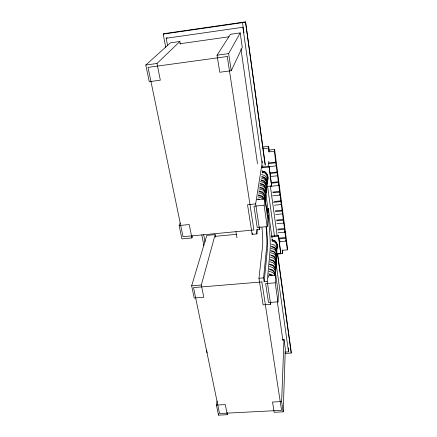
<?xml version="1.0" encoding="UTF-8"?>
<svg xmlns="http://www.w3.org/2000/svg" width="437" height="437" viewBox="0 0 437 437"><rect width="100%" height="100%" fill="white"/><g stroke="black" fill="none" stroke-linecap="round" stroke-linejoin="round"><path stroke-width="0.66" d="M285.077 353.446L291.184 353.047L291.206 351.73L277.637 253.711M285.142 352.08L288.529 351.856L288.633 347.923M283.198 411.823L281.63 401.554L272.541 402.045L274.179 412.288L283.198 411.823L285.323 348.786L283.979 339.38L282.663 339.473M281.63 401.554L283.979 339.38M277.2 254.094L282.63 253.607L282.193 250.335L287.322 249.877L287.409 247.473L274.616 149.459L269.17 150.077L268.924 151.874L274.414 151.251L274.616 149.459M279.309 241.727L286.027 241.109L286.066 240.284L287.322 249.877M286.027 241.109L284.897 231.342L284.853 232.145L278.09 232.779M284.853 232.145L283.706 222.275L283.668 223.061L276.96 223.706M282.63 253.607L282.581 249.888M283.668 223.061L282.504 213.087L282.46 213.857L275.714 214.518M275.747 275.168L275.223 282.799L265.647 283.586L268.509 302.568L277.954 301.836L278.413 293.91L275.747 275.168L268.378 275.785M276.304 253.897L280.74 253.504L278.462 235.456L271.426 236.111M279.538 246.266L279.877 240.836M282.46 213.857L281.286 203.779L281.237 204.527L274.447 205.21M268.351 208.487L267.892 215.206L268.416 218.893L269.176 214.359L268.351 208.487L267.897 208.531L267.57 213.234A27.078 2.677 84.5 0 0 265.117 201.61M281.237 204.527L280.051 194.339L280.002 195.071L272.59 195.831M280.74 253.504L278.462 235.456M280.002 195.071L278.801 184.775L278.746 185.485L271.284 186.266M261.96 227.551A22.833 2.513 84.5 0 1 262.681 245.233L258.955 278.265L263.09 304.879L270.645 304.294L270.798 302.257M278.746 185.485L277.533 175.079L277.473 175.761L270.071 176.559M268.444 277.38L268.542 276.266M277.473 175.761L276.244 165.246L276.179 165.907L268.733 166.726M270.645 304.294L267.236 281.499L270.066 250.477A27.078 2.677 84.5 0 0 268.187 217.571M267.236 281.499L264.161 281.756L267.258 250.729A27.061 2.797 84.5 0 0 266.499 227.196M276.179 165.907L274.414 151.251M264.161 281.756L263.577 277.883L266.87 244.851A22.855 2.36 84.5 0 0 266.095 227.158M264.909 198.922L264.106 205.243L253.984 206.259L257.196 227.535L267.165 226.585L267.886 219.887L264.909 198.922L256.994 199.731M266.903 186.479L271.552 185.993L271.634 185.233L269.061 166.317L261.681 167.125M271.552 185.993L269.061 166.317M268.176 166.421L268.859 161.182M262.457 160.914L255.65 203.893L247.539 204.718L252.138 234.358L256.901 233.91L256.273 229.747L259.463 229.441L259.818 226.765M256.901 233.91L257.557 229.185M268.924 151.874L268.416 148.083L268.662 146.313L262.566 147.012M217.123 401.035L216.424 405.066L218.516 415.15L227.3 414.697L227.601 412.675M252.138 234.358L252.34 233.041M262.626 167.027L262.927 165.06M218.516 415.15L218.74 413.801M201.337 285.011L215.146 234.62L206.794 235.412L191.652 285.814L194.186 298.018L203.789 297.247L201.337 285.011L191.652 285.814M180.153 223.012L179.132 225.541L181.907 238.892L191.919 237.947L192.586 236.013M231.244 70.723L242.273 47.447L240.192 32.901L230.457 34.288L217.042 55.209L219.767 72.258L231.244 70.723L228.638 53.609L240.192 32.901M265.161 165.355L245.534 21.85L163.717 33.698L163.192 34.113L165.77 47.496M156.992 63.485L160.341 80.2L149.252 81.681L145.794 65.026L156.992 63.485L179.891 41.488L180.361 44.082M145.794 65.026L170.43 42.837L179.891 41.488M167.584 45.656L166.175 38.281L167.191 37.435M163.192 34.113L245.321 22.221M166.175 38.281L242.885 27.263L261.96 162.903M179.711 43.782L228.906 36.806M217.042 55.209L228.638 53.609M263.041 148.695L268.416 148.083M269.072 162.892L275.84 162.143M268.313 163.624L275.774 162.799M261.566 167.841L268.968 167.027M270.41 172.746L277.134 172.02M270.328 173.423L277.069 172.697M271.628 182.475L278.407 181.759M271.65 183.163L278.347 182.458M272.934 192.062L279.664 191.368M272.857 192.783L279.609 192.089M274.114 201.528L280.904 200.84M273.475 202.331L280.854 201.583M275.381 210.858L282.127 210.192M275.315 211.623L282.078 210.956M179.132 225.541L189.237 224.552L191.919 237.947M276.632 220.068L283.334 219.418M276.572 220.849L283.291 220.199M277.768 229.157L284.525 228.518M277.708 229.96L284.487 229.321M215.157 236.341L236.794 234.298M271.344 236.985L278.402 236.33M278.986 238.121L285.7 237.499M278.932 238.941L285.661 238.318M258.955 278.265L263.577 277.883M216.424 405.066L225.273 404.591L227.3 414.697M269.602 264.079L272.988 265.122A9.084 7.882 6.5 0 1 275.288 273.562M269.542 264.642L272.781 265.641A8.194 7.107 6.4 0 1 275.266 271.732M269.389 266.461L272.814 267.515A9.204 7.97 6.5 0 1 275.61 274.349M269.176 268.87L272.633 269.935A9.33 8.063 6.6 0 1 275.529 275.55M269.667 269.607L272.42 270.459A8.423 7.282 6.5 0 1 275.031 275.523M268.963 271.317L272.453 272.393A9.45 8.15 6.6 0 1 274.758 275.441M268.739 273.802L272.267 274.884M269.241 274.551L272.049 275.414M271.759 239.733L274.878 240.7A8.276 7.32 6 0 1 277.38 246.96M271.721 240.175L274.846 241.142A8.287 7.331 6 0 1 276.49 249.86M272.218 241.148L274.551 241.874A7.058 6.244 5.9 0 1 276.687 247.205M271.372 244.114L274.474 245.075A8.074 7.118 6.1 0 1 276.916 251.166M271.186 246.211L274.321 247.184A8.177 7.2 6.1 0 1 276.495 254.574M271.721 246.938L274.119 247.681A7.336 6.457 6.1 0 1 276.337 253.203M270.995 248.342L274.163 249.319A8.287 7.282 6.2 0 1 276.67 255.552M270.803 250.499L273.999 251.483A8.396 7.363 6.2 0 1 276.239 259.048M271.355 251.231L273.797 251.985A7.538 6.615 6.2 0 1 276.08 257.644M270.612 252.684L273.841 253.678A8.505 7.451 6.3 0 1 276.108 261.331M270.416 254.897L273.671 255.907A8.62 7.533 6.3 0 1 275.971 263.642M270.978 255.645L273.469 256.415A7.751 6.779 6.2 0 1 275.818 262.211M270.213 257.147L273.507 258.163A8.735 7.62 6.4 0 1 276.151 264.691M270.011 259.425L273.338 260.452A8.849 7.708 6.4 0 1 275.698 268.367M270.59 260.179L273.13 260.96A7.97 6.943 6.3 0 1 275.545 266.909M269.809 261.736L273.163 262.774A8.964 7.795 6.4 0 1 275.632 270.558M260.113 183.349L263.549 184.425A9.068 8.369 8.6 0 1 266.1 192.761M260.053 183.961L263.336 184.993A8.156 7.527 8.5 0 1 265.854 191.411M259.824 185.19L263.298 186.277A9.188 8.472 8.6 0 1 266.138 193.504M259.534 187.058L263.041 188.161A9.314 8.571 8.7 0 1 265.669 196.699M260.037 187.855L262.828 188.729A8.39 7.724 8.6 0 1 265.423 195.317M259.245 188.959L262.784 190.068A9.439 8.674 8.7 0 1 265.707 197.475M258.944 190.882L262.522 192.007A9.57 8.784 8.7 0 1 265.226 200.758M258.884 191.515L262.304 192.586A8.631 7.921 8.6 0 1 264.975 199.343M258.644 192.837L262.26 193.973A9.701 8.887 8.8 0 1 265.259 201.561M258.333 194.826L261.987 195.967A9.832 8.997 8.8 0 1 264.172 198.786M258.272 195.465L261.768 196.552A8.882 8.123 8.7 0 1 263.702 199.021M258.021 196.841L261.714 197.994A9.969 9.106 8.9 0 1 262.959 199.321M257.704 198.89L259.573 199.469M262.5 172.309L264.953 173.079A7.407 6.899 8.1 0 1 266.969 180.131M261.479 174.527L264.746 175.554A8.472 7.877 8.3 0 1 266.941 183.95M261.763 176.411L264.516 177.28A8.593 7.975 8.4 0 1 266.931 185.212M261.785 177.04L264.309 177.832A7.702 7.15 8.3 0 1 266.685 183.922M261.501 178.154L264.276 179.028A8.707 8.074 8.4 0 1 266.537 187.631M260.671 179.744L264.035 180.798A8.822 8.166 8.5 0 1 266.521 188.931M261.255 180.552L263.828 181.36A7.926 7.336 8.4 0 1 265.996 188.871M260.392 181.535L263.795 182.6A8.942 8.27 8.5 0 1 266.554 189.653M206.586 350.174L207.149 352.899M203.675 234.614L205.084 241.983M201.823 234.871L203.882 245.578M215.146 234.62L215.616 237.193M235.936 231.681L236.947 237.728M255.65 203.893L259.463 229.441M264.106 205.243L267.165 226.585M275.223 282.799L277.954 301.836M240.962 48.884L257.486 163.76M277.309 301.568L282.936 340.685M242.508 22.631L243.95 32.895M276.004 262.779L288.529 351.856M262.703 171.681L262.888 173.025M265.882 194.236L268.078 209.836M268.821 215.07L271.994 237.619M272.185 238.941L272.464 240.924M245.534 21.85L265.281 164.481M277.424 253.799L291.184 353.047M267.542 186.14L274.54 236.488M270.312 185.851L277.124 235.565M268.662 146.313L269.17 150.077M267.04 181.617A8.685 8.095 8.3 0 0 265.303 171.905L262.025 170.872L261.971 171.238L265.254 172.271A8.696 8.101 8.3 0 1 267.269 181.459M277.266 247.582A8.276 7.32 6 0 1 276.523 249.407M227.256 56.515L148.045 67.38L183.021 236.707L253.881 229.971L227.256 56.515M261.861 281.947L193.531 287.584L219.549 413.539L281.565 410.327L261.861 281.947"/></g></svg>
